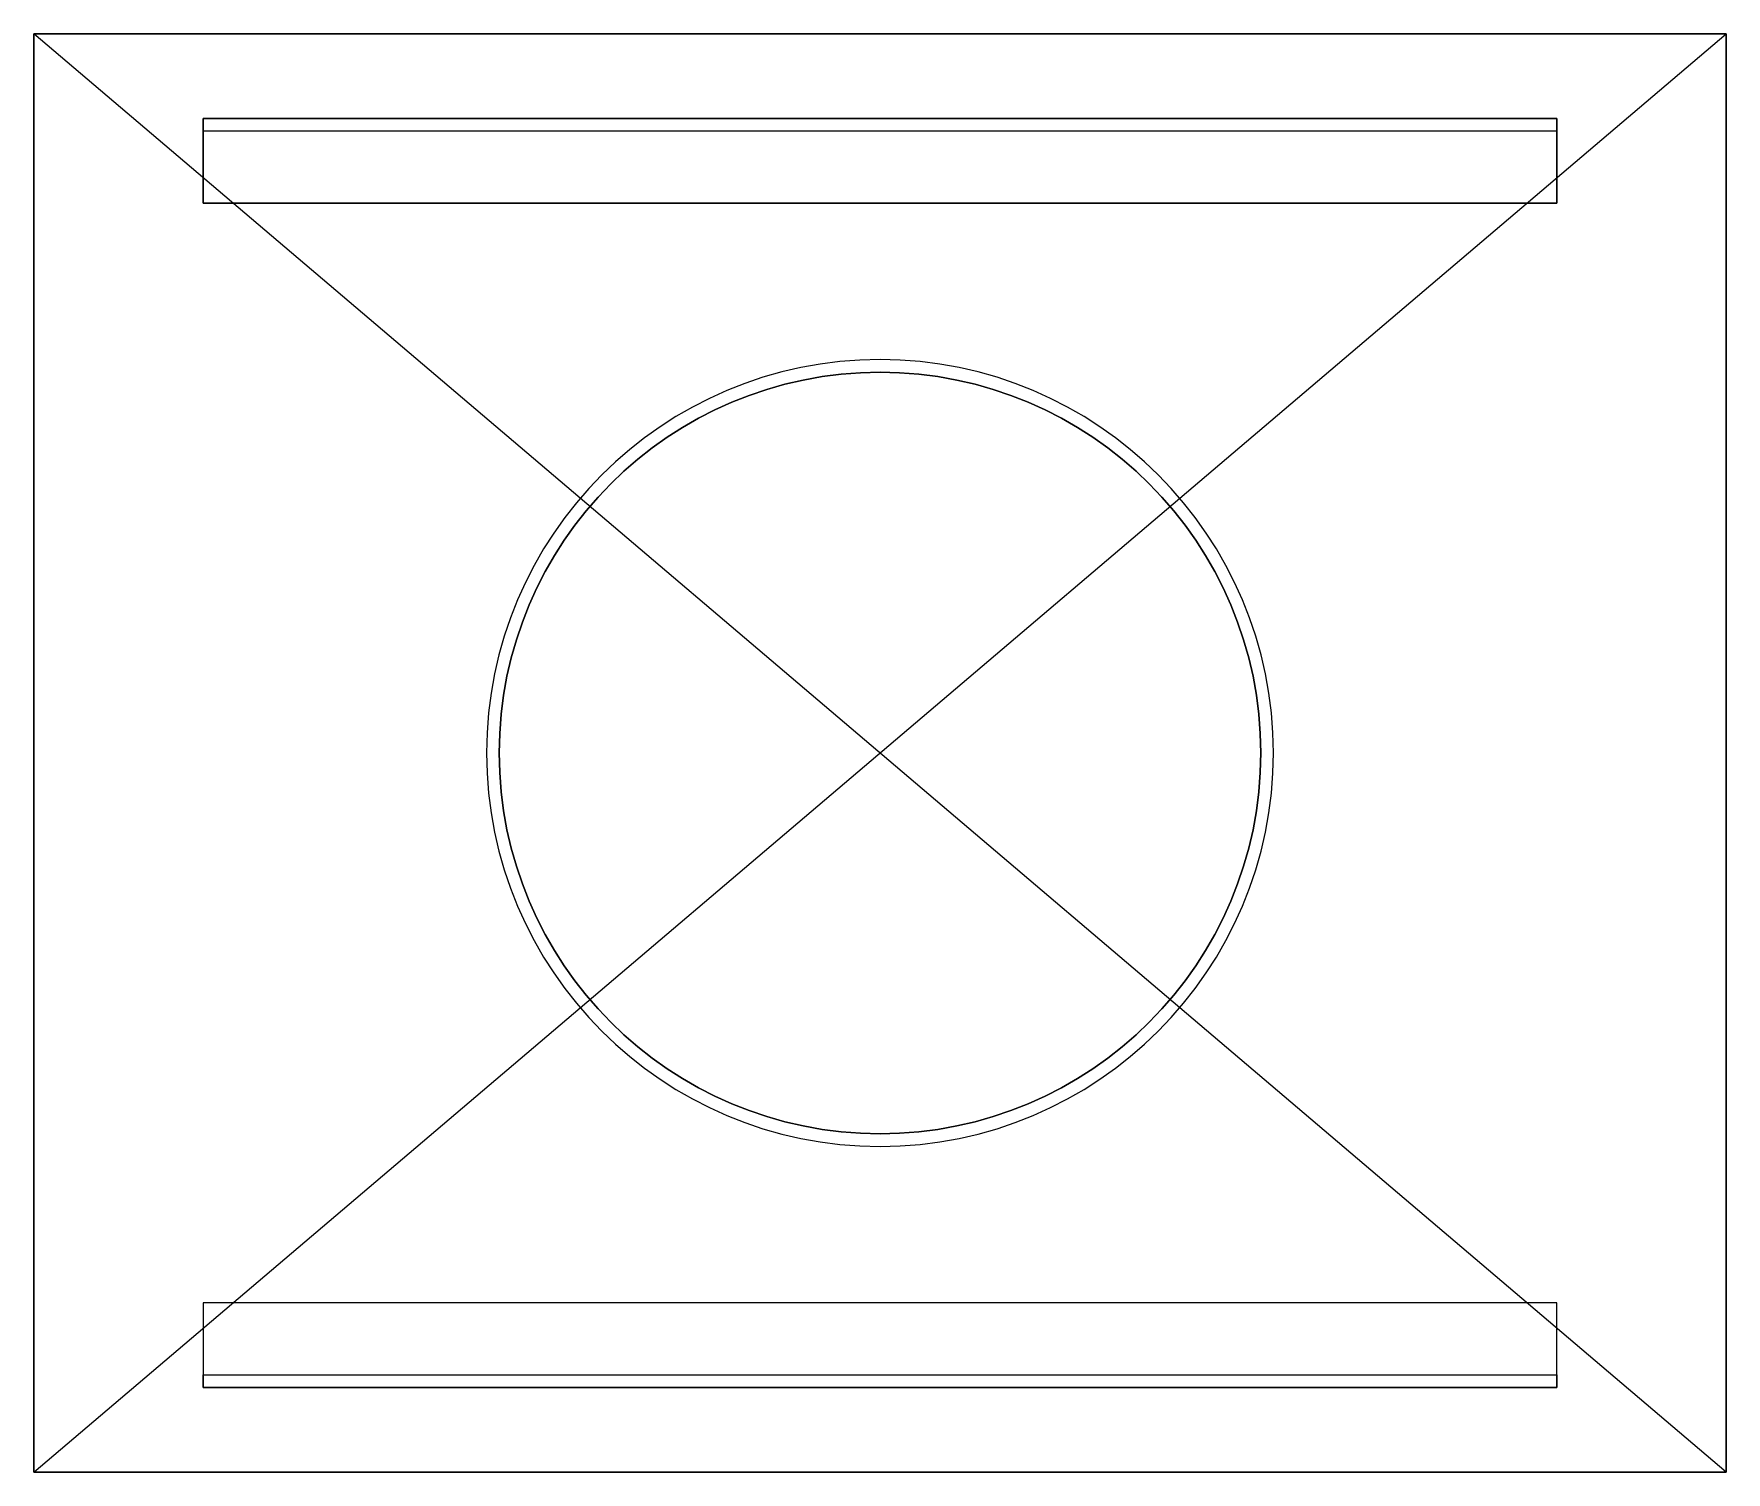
# Model space of a CAD drawing. Header units: centimetres. Extents: x -20 to 20, y -17 to 17.
import ezdxf

# ---------------------------------------------------------------- set-up
doc = ezdxf.new("R2010")
doc.units = ezdxf.units.CM
doc.header["$MEASUREMENT"] = 0
for name, color, linetype in [('protec_tubage_2 v1_corniere1_nervure', 7, 'Continuous'), ('protec_tubage_2 v1_corniere1_platine', 7, 'Continuous'), ('protec_tubage_2 v1_corniere2_nervure', 7, 'Continuous'), ('protec_tubage_2 v1_corniere2_platine', 7, 'Continuous'), ('protec_tubage_2 v1_exterieur_tube', 7, 'Continuous'), ('protec_tubage_2 v1_intérieur_tube', 7, 'Continuous'), ('protec_tubage_2 v1_platine', 7, 'Continuous')]:
    doc.layers.add(name, color=color, linetype=linetype)

msp = doc.modelspace()

# ---------------------------------------------------------------- linework, layer by layer
at = {"layer": 'protec_tubage_2 v1_corniere1_nervure'}
for p, q in [((-16, 15, 0.8), (16, 15, 0.8)), ((-16, 14.7, 0.8), (-16, 15, 0.8)), ((-16, 15, 0.8), (-16, 13, 0.8)), ((16, 15, 0.8), (-16, 15, 0.8)), ((16, 13, 0.8), (16, 15, 0.8)), ((16, 15, 0.8), (16, 14.7, 0.8)), ((16, 14.7, 0.8), (-16, 14.7, 0.8)), ((-16, 13, 0.8), (16, 13, 0.8))]:
    msp.add_line(p, q, dxfattribs=at)
msp.add_point((0, 0, 0.8), dxfattribs=at)
at = {"layer": 'protec_tubage_2 v1_corniere1_platine'}
for p, q in [((20, 17, 0.5), (-20, 17, 0.5)), ((-20, 17, 0.5), (-20, -17, 0.5)), ((20, -17, 0.5), (20, 17, 0.5)), ((-16, 15, 0.5), (16, 15, 0.5)), ((-16, 13, 0.5), (-16, 15, 0.5)), ((16, 15, 0.5), (16, 13, 0.5)), ((16, 13, 0.5), (-16, 13, 0.5)), ((-20, -17, 0.5), (20, -17, 0.5))]:
    msp.add_line(p, q, dxfattribs=at)
msp.add_circle((0, 0, 0.5), 9, dxfattribs=at)
msp.add_point((0, 0, 0.5), dxfattribs=at)
at = {"layer": 'protec_tubage_2 v1_corniere2_nervure'}
for p, q in [((16, -13, 0.8), (-16, -13, 0.8)), ((-16, -13, 0.8), (-16, -15, 0.8)), ((16, -15, 0.8), (16, -13, 0.8)), ((-16, -15, 0.8), (-16, -14.7, 0.8)), ((-16, -14.7, 0.8), (16, -14.7, 0.8)), ((16, -14.7, 0.8), (16, -15, 0.8)), ((16, -15, 0.8), (-16, -15, 0.8)), ((-16, -15, 0.8), (16, -15, 0.8))]:
    msp.add_line(p, q, dxfattribs=at)
msp.add_point((0, 0, 0.8), dxfattribs=at)
at = {"layer": 'protec_tubage_2 v1_corniere2_platine'}
for p, q in [((-20, 17, 0.5), (-20, -17, 0.5)), ((20, 17, 0.5), (-20, 17, 0.5)), ((20, -17, 0.5), (20, 17, 0.5)), ((-16, -13, 0.5), (-16, -15, 0.5)), ((16, -13, 0.5), (-16, -13, 0.5)), ((16, -15, 0.5), (16, -13, 0.5)), ((-16, -15, 0.5), (16, -15, 0.5)), ((-20, -17, 0.5), (20, -17, 0.5))]:
    msp.add_line(p, q, dxfattribs=at)
msp.add_circle((0, 0, 0.5), 9, dxfattribs=at)
msp.add_point((0, 0, 0.5), dxfattribs=at)
at = {"layer": 'protec_tubage_2 v1_exterieur_tube'}
for p, q in [((-20, -17), (-20, 17)), ((-20, 17), (20, 17)), ((20, 17), (20, -17)), ((20, -17), (-20, -17))]:
    msp.add_line(p, q, dxfattribs=at)
at = {"layer": 'protec_tubage_2 v1_exterieur_tube', "extrusion": (0, 0, -1)}
msp.add_circle((0, 0), 9.3, dxfattribs=at)
at = {"layer": 'protec_tubage_2 v1_exterieur_tube'}
msp.add_point((0, 0), dxfattribs=at)
at = {"layer": 'protec_tubage_2 v1_intérieur_tube', "extrusion": (0, 0, -1)}
for radius in [9.3, 9]:
    msp.add_circle((0, 0, 12), radius, dxfattribs=at)
at = {"layer": 'protec_tubage_2 v1_intérieur_tube'}
msp.add_point((0, 0, -12), dxfattribs=at)
at = {"layer": 'protec_tubage_2 v1_platine'}
for p, q in [((20, -17), (-20, 17)), ((-20, -17), (20, 17)), ((-20, -17), (-20, 17)), ((-20, 17), (20, 17)), ((20, 17), (20, -17)), ((20, -17), (-20, -17))]:
    msp.add_line(p, q, dxfattribs=at)
msp.add_point((0, 0), dxfattribs=at)
msp.add_point((0, 0), dxfattribs=at)

doc.saveas('drawing.dxf')
